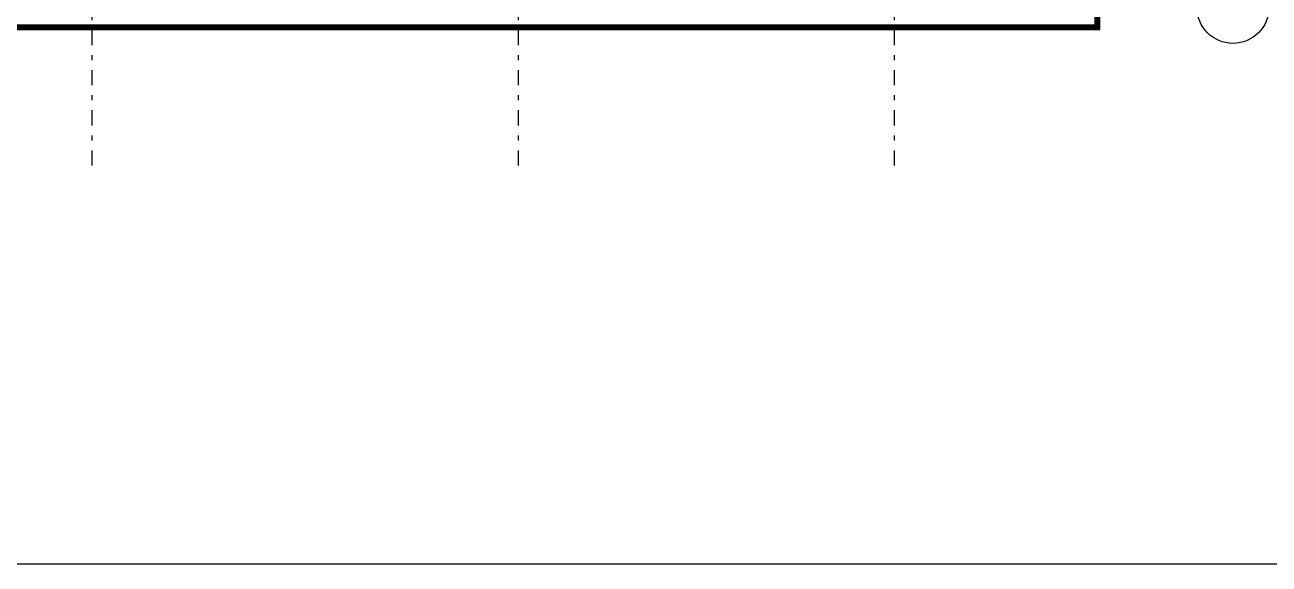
# Model space of a CAD drawing. Header units: millimetres. Extents: x 3781 to 4924, y 1639 to 1721.
# Drawn here: x 4452.53 to 4477.34, y 1639.4 to 1650.15 of the extents above; entities that cross this region are included whole.
import ezdxf

# ---------------------------------------------------------------- set-up
doc = ezdxf.new("R2010")
doc.units = ezdxf.units.MM
doc.linetypes.add('CENTER', pattern=[0.7, 0.3, -0.2, 0, -0.2])
doc.layers.get('Defpoints').update_dxf_attribs({"color": 255})
for name, color, linetype in [('1amobla', 2, 'Continuous'), ('EJE-ESTRUCTURA', 1, 'CENTER'), ('JCA_TEXTO1', 2, 'Continuous')]:
    doc.layers.add(name, color=color, linetype=linetype)
doc.layers.add('Muro', color=4, linetype='Continuous', lineweight=40)

# ---------------------------------------------------------------- blocks, each defined once
blk = doc.blocks.new('Est etapa 3 torre')
at = {"layer": 'EJE-ESTRUCTURA'}
for p, q in [((1123.3, -5955.354), (1123.3, -6014.914)), ((1131.8, -5955.354), (1131.8, -6014.914)), ((1139.298, -5955.354), (1139.298, -6014.914)), ((1139.298, -5955.354), (1139.298, -6014.914))]:
    blk.add_line(p, q, dxfattribs=at)
at = {"layer": 'JCA_TEXTO1', "linetype": 'Continuous'}
blk.add_circle((1146.053, -6011.699), 0.72, dxfattribs=at)

msp = doc.modelspace()

# ---------------------------------------------------------------- linework, layer by layer
at = {"layer": '1amobla', "color": 7, "linetype": 'Continuous', "ltscale": 0.3, "true_color": 0xffffff}
msp.add_lwpolyline([(4431.295, 1712.387), (4489.743, 1712.387), (4489.743, 1639.402), (4431.295, 1639.402)], close=True, dxfattribs=at)
at = {"layer": 'Defpoints', "ltscale": 5, "const_width": 0.12}
msp.add_lwpolyline([(4442.321, 1704.578), (4473.913, 1704.578), (4473.913, 1650.103), (4442.321, 1650.103)], close=True, dxfattribs=at)

# ---------------------------------------------------------------- block references
at = {"layer": 'Muro'}
msp.add_blockref('Est etapa 3 torre', (3330.564, 7662.202), dxfattribs=at)

doc.saveas('drawing.dxf')
